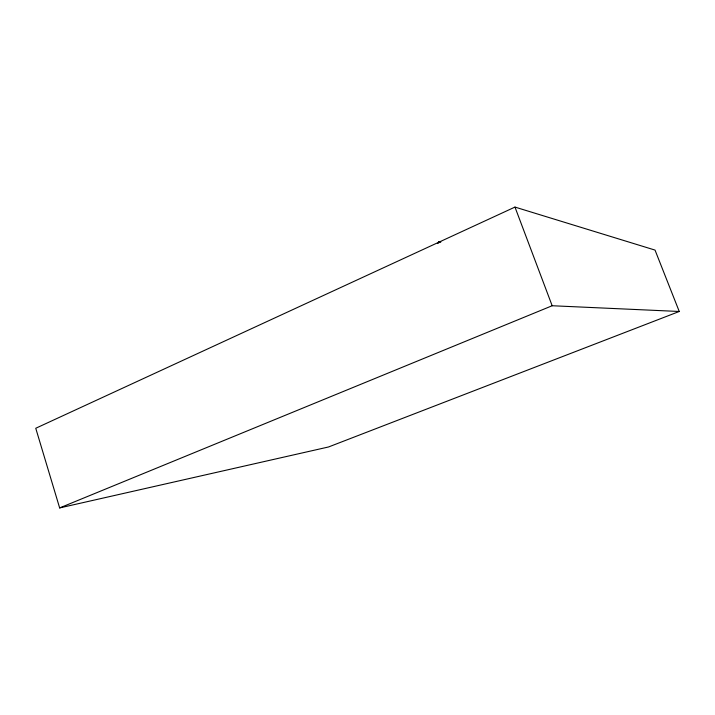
<?xml version="1.0" encoding="UTF-8"?>
<svg xmlns="http://www.w3.org/2000/svg" width="715" height="715" viewBox="0 0 715 715"><rect width="100%" height="100%" fill="white"/><g stroke="black" fill="none" stroke-linecap="round" stroke-linejoin="round"><path stroke-width="1.07" d="M439.126 242.474L438.536 242.707L438.965 242.028A3.977 0.84 -20.4 0 1 440.86 241.965M438.536 242.707L438.501 242.144M514.97 207.082L35.75 428.267L59.649 507.918L328.534 446.973L679.25 311.481L655.029 250.089L514.97 207.082L552.168 305.743L679.25 311.481M59.649 507.918L552.168 305.743M438.375 242.26L438.813 242.144A3.647 0.769 -20.4 0 1 440.377 242.01M438.974 242.6A3.647 0.769 -20.4 0 1 439.475 242.492M437.401 243.502A3.977 0.84 -20.4 0 1 438.054 243.279"/></g></svg>
